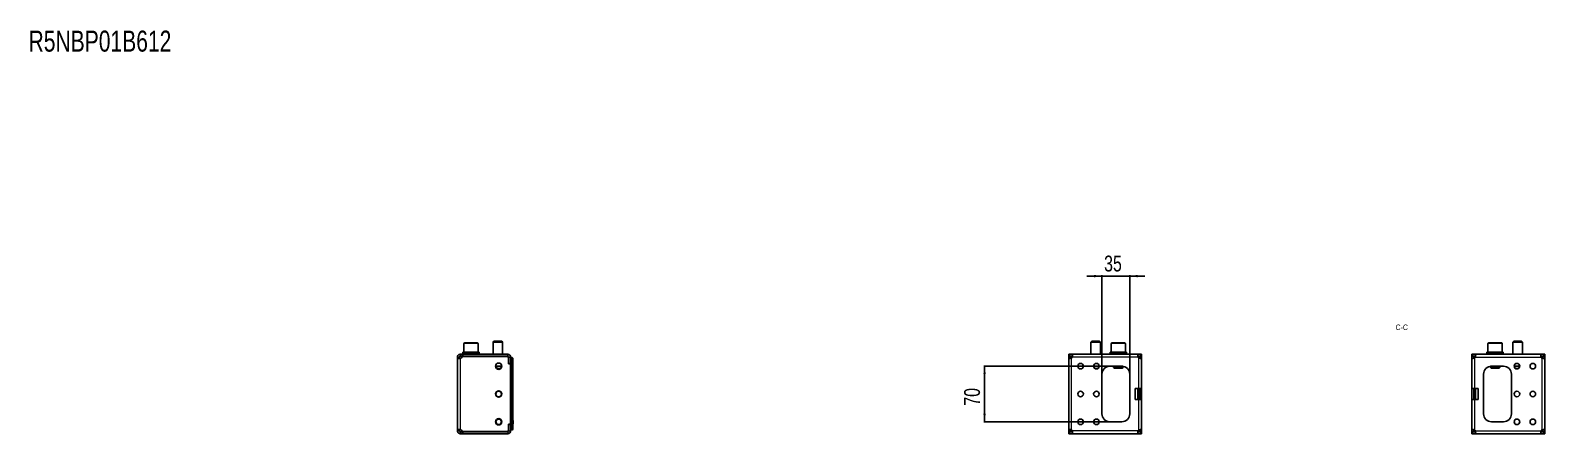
# Model space of a CAD drawing. Header units: millimetres. Extents: x 535 to 4400, y -1571 to 657.
# Drawn here: x 2491 to 4400, y 149 to 657 of the extents above; entities that cross this region are included whole.
import ezdxf

# ---------------------------------------------------------------- set-up
doc = ezdxf.new("R2010")
doc.units = ezdxf.units.MM
doc.layers.add('FORMAT', color=7, linetype='Continuous')
doc.styles.add('SLDTEXTSTYLE0', font='TXT', dxfattribs={"width": 0.75})
doc.dimstyles.new('SLDDIMSTYLE0', dxfattribs={"dimtxt": 20, "dimasz": 10, "dimexe": 0, "dimexo": 0.0625, "dimgap": 5, "dimtad": 2, "dimdec": 1, "dimrnd": 1e-09, "dimzin": 12, "dimdsep": 46, "dimtxsty": 'SLDTEXTSTYLE0', "dimsah": 1, "dimcen": 0.09, "dimadec": 0, "dimazin": 3, "dimtfac": 1, "dimtofl": 0, "dimtmove": 0, "dimatfit": 3, "dimfxl": 0, "dimfrac": 2, "dimtolj": 1, "dimtzin": 12, "dimarcsym": 0})
doc.dimstyles.new('SLDDIMSTYLE1', dxfattribs={"dimtxt": 20, "dimasz": 10, "dimexe": 0, "dimexo": 0.0625, "dimgap": 5, "dimtad": 2, "dimdec": 1, "dimrnd": 1e-09, "dimzin": 12, "dimdsep": 46, "dimtxsty": 'SLDTEXTSTYLE0', "dimsah": 1, "dimcen": 0.09, "dimadec": 0, "dimazin": 3, "dimtfac": 1, "dimtmove": 0, "dimatfit": 0, "dimfxl": 0, "dimfrac": 2, "dimtolj": 1, "dimtzin": 12, "dimarcsym": 0})

# ---------------------------------------------------------------- blocks, each defined once
blk = doc.blocks.new('_D_9')
at = {"layer": 'FORMAT'}
for p, q in [((3842.1, 347.1), (3822.9, 347.1)), ((3842.1, 223.6), (3842.1, 348.1)), ((3877.1, 347.1), (3842.1, 347.1)), ((3877.1, 223.6), (3877.1, 348.1)), ((3877.1, 347.1), (3896.3, 347.1))]:
    blk.add_line(p, q, dxfattribs=at)
for points in [[(3842.1, 347.1), (3832.1, 348.6), (3832.1, 345.5)], [(3877.1, 347.1), (3887.1, 345.5), (3887.1, 348.6)]]:
    blk.add_solid(points, dxfattribs=at)
at = {"layer": 'FORMAT', "insert": (3844.8, 372.9), "char_height": 20, "attachment_point": 1, "style": 'SLDTEXTSTYLE0'}
blk.add_mtext('35', dxfattribs=at)
blk = doc.blocks.new('_D_10')
at = {"layer": 'FORMAT'}
for p, q in [((3852.1, 233.6), (3693.1, 233.6)), ((3694.1, 163.6), (3694.1, 233.6)), ((3852.1, 163.6), (3693.1, 163.6))]:
    blk.add_line(p, q, dxfattribs=at)
for points in [[(3694.1, 233.6), (3692.6, 223.6), (3695.6, 223.6)], [(3694.1, 163.6), (3695.6, 173.6), (3692.6, 173.6)]]:
    blk.add_solid(points, dxfattribs=at)
at = {"layer": 'FORMAT', "insert": (3668.3, 183.8), "char_height": 20, "attachment_point": 1, "rotation": 90, "style": 'SLDTEXTSTYLE0'}
blk.add_mtext('70', dxfattribs=at)

msp = doc.modelspace()

# ---------------------------------------------------------------- linework, layer by layer
at = {"color": 7, "linetype": 'Continuous', "lineweight": 25}
for p, q in [((3033.22, 246.07), (3033.22, 248.57)), ((3035.63, 248.57), (3033.22, 248.57)), ((3035.63, 248.57), (3035.63, 246.07)), ((3035.63, 248.57), (3036.63, 248.57)), ((3036.47, 251.07), (3036.47, 250.07)), ((3036.47, 251.07), (3036.48, 251.07)), ((3036.47, 250.07), (3036.48, 250.07)), ((3036.48, 251.07), (3036.48, 250.82)), ((3037.28, 251.07), (3036.48, 251.07)), ((3036.48, 250.07), (3036.48, 250.32)), ((3037.28, 250.07), (3036.48, 250.07)), ((3093.22, 248.57), (3036.63, 248.57)), ((3037.28, 251.07), (3037.37, 251.07)), ((3037.28, 250.07), (3037.37, 250.07)), ((3037.37, 251.07), (3037.37, 250.82)), ((3039.51, 251.07), (3037.37, 251.07)), ((3037.37, 250.07), (3037.37, 250.32)), ((3039.51, 250.07), (3037.37, 250.07)), ((3037.72, 262.07), (3037.72, 251.07)), ((3038.72, 263.07), (3054.72, 263.07)), ((3039.51, 251.07), (3039.69, 251.07)), ((3039.51, 250.07), (3039.69, 250.07)), ((3039.69, 251.07), (3039.69, 250.82)), ((3042.85, 251.07), (3039.69, 251.07)), ((3039.69, 250.07), (3039.69, 250.32)), ((3042.85, 250.07), (3039.69, 250.07)), ((3040.72, 250.07), (3040.72, 248.57)), ((3042.85, 251.07), (3043.08, 251.07)), ((3042.85, 250.07), (3043.08, 250.07)), ((3043.08, 251.07), (3043.08, 250.82)), ((3046.78, 251.07), (3043.08, 251.07)), ((3043.08, 250.07), (3043.08, 250.32)), ((3046.78, 250.07), (3043.08, 250.07)), ((3046.78, 251.07), (3046.86, 251.07)), ((3046.78, 250.07), (3046.95, 250.07)), ((3046.95, 250.07), (3047.03, 250.07)), ((3046.99, 251.07), (3047.03, 251.07)), ((3047.03, 251.07), (3047.03, 250.82)), ((3050.7, 251.07), (3047.03, 251.07)), ((3047.03, 250.07), (3047.03, 250.32)), ((3050.7, 250.07), (3047.03, 250.07)), ((3050.7, 251.07), (3050.92, 251.07)), ((3050.7, 250.07), (3050.92, 250.07)), ((3050.92, 251.07), (3050.92, 250.82)), ((3054.01, 251.07), (3050.92, 251.07)), ((3050.92, 250.07), (3050.92, 250.32)), ((3054.01, 250.07), (3050.92, 250.07)), ((3052.72, 248.57), (3052.72, 250.07)), ((3054.01, 251.07), (3054.18, 251.07)), ((3054.01, 250.07), (3054.18, 250.07)), ((3054.18, 251.07), (3054.18, 250.82)), ((3056.21, 251.07), (3054.18, 251.07)), ((3054.18, 250.07), (3054.18, 250.32)), ((3056.21, 250.07), (3054.18, 250.07)), ((3055.72, 251.07), (3055.72, 262.07)), ((3056.21, 251.07), (3056.31, 251.07)), ((3056.21, 250.07), (3056.31, 250.07)), ((3056.31, 251.07), (3056.31, 250.82)), ((3056.97, 251.07), (3056.31, 251.07)), ((3056.31, 250.07), (3056.31, 250.32)), ((3056.97, 250.07), (3056.31, 250.07)), ((3056.97, 250.07), (3056.97, 251.07)), ((3075.8, 265.07), (3074.72, 264)), ((3074.72, 264), (3074.72, 248.57)), ((3086.72, 264), (3074.72, 264)), ((3085.65, 265.07), (3075.8, 265.07)), ((3086.72, 264), (3085.65, 265.07)), ((3086.72, 248.57), (3086.72, 264)), ((3800.11, 246.07), (3800.11, 248.57)), ((3800.11, 248.57), (3801.22, 248.57)), ((3804.94, 248.57), (3801.22, 248.57)), ((3887.28, 248.57), (3804.94, 248.57)), ((3804.94, 248.57), (3804.94, 246.36)), ((3829.18, 265.07), (3828.11, 264)), ((3828.11, 264), (3828.11, 248.57)), ((3840.11, 264), (3828.11, 264)), ((3839.03, 265.07), (3829.18, 265.07)), ((3840.11, 264), (3839.03, 265.07)), ((3840.11, 248.57), (3840.11, 264)), ((3852.36, 251.07), (3852.36, 250.07)), ((3852.36, 251.07), (3852.37, 251.07)), ((3852.36, 250.07), (3852.37, 250.07)), ((3852.37, 251.07), (3852.37, 250.82)), ((3853.19, 251.07), (3852.37, 251.07)), ((3852.37, 250.07), (3852.37, 250.32)), ((3853.19, 250.07), (3852.37, 250.07)), ((3853.19, 251.07), (3853.29, 251.07)), ((3853.19, 250.07), (3853.29, 250.07)), ((3853.29, 251.07), (3853.29, 250.82)), ((3855.46, 251.07), (3853.29, 251.07)), ((3853.29, 250.07), (3853.29, 250.32)), ((3855.46, 250.07), (3853.29, 250.07)), ((3853.61, 262.07), (3853.61, 251.07)), ((3854.61, 263.07), (3863, 263.07)), ((3855.46, 251.07), (3855.64, 251.07)), ((3855.46, 250.07), (3855.64, 250.07)), ((3855.64, 251.07), (3855.64, 250.82)), ((3858.82, 251.07), (3855.64, 251.07)), ((3855.64, 250.07), (3855.64, 250.32)), ((3858.82, 250.07), (3855.64, 250.07)), ((3856.61, 250.07), (3856.61, 248.57)), ((3858.82, 251.07), (3859.05, 251.07)), ((3858.82, 250.07), (3859.05, 250.07)), ((3859.05, 251.07), (3859.05, 250.82)), ((3862.75, 251.07), (3859.05, 251.07)), ((3859.05, 250.07), (3859.05, 250.32)), ((3862.75, 250.07), (3859.05, 250.07)), ((3862.75, 251.07), (3863.05, 251.07)), ((3862.75, 251.07), (3862.83, 251.07)), ((3862.75, 250.07), (3862.9, 250.07)), ((3862.9, 250.07), (3863, 250.07)), ((3862.95, 251.07), (3863, 251.07)), ((3863, 263.07), (3870.61, 263.07)), ((3863, 251.07), (3863, 250.82)), ((3866.66, 251.07), (3863, 251.07)), ((3863, 250.07), (3863, 250.32)), ((3866.66, 250.07), (3863, 250.07)), ((3866.66, 251.07), (3866.89, 251.07)), ((3866.66, 250.07), (3866.89, 250.07)), ((3866.89, 251.07), (3866.89, 250.82)), ((3869.95, 251.07), (3866.89, 251.07)), ((3866.89, 250.07), (3866.89, 250.32)), ((3869.95, 250.07), (3866.89, 250.07)), ((3868.61, 248.57), (3868.61, 250.07)), ((3869.95, 251.07), (3870.13, 251.07)), ((3869.95, 250.07), (3870.13, 250.07)), ((3870.13, 251.07), (3870.13, 250.82)), ((3872.13, 251.07), (3870.13, 251.07)), ((3870.13, 250.07), (3870.13, 250.32)), ((3872.13, 250.07), (3870.13, 250.07)), ((3871.61, 251.07), (3871.61, 262.07)), ((3872.13, 251.07), (3872.22, 251.07)), ((3872.13, 250.07), (3872.22, 250.07)), ((3872.22, 251.07), (3872.22, 250.82)), ((3872.86, 251.07), (3872.22, 251.07)), ((3872.22, 250.07), (3872.22, 250.32)), ((3872.86, 250.07), (3872.22, 250.07)), ((3872.86, 250.07), (3872.86, 251.07)), ((3887.28, 248.57), (3887.28, 246.07)), ((3891, 248.57), (3887.28, 248.57)), ((3891, 248.57), (3892.11, 248.57)), ((3892.11, 248.57), (3892.11, 246.07)), ((4308.11, 246.07), (4308.11, 248.57)), ((4308.11, 248.57), (4309.22, 248.57)), ((4312.94, 248.57), (4309.22, 248.57)), ((4395.28, 248.57), (4312.94, 248.57)), ((4312.94, 248.57), (4312.94, 246.36)), ((4327.36, 251.07), (4327.36, 250.07)), ((4327.36, 251.07), (4327.37, 251.07)), ((4327.36, 250.07), (4327.37, 250.07)), ((4327.37, 251.07), (4327.37, 250.82)), ((4328.2, 251.07), (4327.37, 251.07)), ((4327.37, 250.07), (4327.37, 250.32)), ((4328.2, 250.07), (4327.37, 250.07)), ((4328.2, 251.07), (4328.3, 251.07)), ((4328.2, 250.07), (4328.3, 250.07)), ((4328.3, 251.07), (4328.3, 250.82)), ((4330.46, 251.07), (4328.3, 251.07)), ((4328.3, 250.07), (4328.3, 250.32)), ((4330.46, 250.07), (4328.3, 250.07)), ((4328.61, 262.07), (4328.61, 251.07)), ((4329.61, 263.07), (4337.95, 263.07)), ((4330.46, 251.07), (4330.65, 251.07)), ((4330.46, 250.07), (4330.65, 250.07)), ((4330.65, 251.07), (4330.65, 250.82)), ((4333.82, 251.07), (4330.65, 251.07)), ((4330.65, 250.07), (4330.65, 250.32)), ((4333.82, 250.07), (4330.65, 250.07)), ((4331.61, 250.07), (4331.61, 248.57)), ((4333.82, 251.07), (4334.05, 251.07)), ((4333.82, 250.07), (4334.05, 250.07)), ((4334.05, 251.07), (4334.05, 250.82)), ((4337.75, 251.07), (4334.05, 251.07)), ((4334.05, 250.07), (4334.05, 250.32)), ((4337.75, 250.07), (4334.05, 250.07)), ((4337.75, 251.07), (4337.99, 251.07)), ((4337.75, 251.07), (4337.83, 251.07)), ((4337.75, 250.07), (4337.91, 250.07)), ((4337.91, 250.07), (4338, 250.07)), ((4337.95, 263.07), (4345.61, 263.07)), ((4337.96, 251.07), (4338, 251.07)), ((4338, 251.07), (4338, 250.82)), ((4341.66, 251.07), (4338, 251.07)), ((4338, 250.07), (4338, 250.32)), ((4341.66, 250.07), (4338, 250.07)), ((4341.66, 251.07), (4341.89, 251.07)), ((4341.66, 250.07), (4341.89, 250.07)), ((4341.89, 251.07), (4341.89, 250.82)), ((4344.96, 251.07), (4341.89, 251.07)), ((4341.89, 250.07), (4341.89, 250.32)), ((4344.96, 250.07), (4341.89, 250.07)), ((4343.61, 248.57), (4343.61, 250.07)), ((4344.96, 251.07), (4345.13, 251.07)), ((4344.96, 250.07), (4345.13, 250.07)), ((4345.13, 251.07), (4345.13, 250.82)), ((4347.13, 251.07), (4345.13, 251.07)), ((4345.13, 250.07), (4345.13, 250.32)), ((4347.13, 250.07), (4345.13, 250.07)), ((4346.61, 251.07), (4346.61, 262.07)), ((4347.13, 251.07), (4347.22, 251.07)), ((4347.13, 250.07), (4347.22, 250.07)), ((4347.22, 251.07), (4347.22, 250.82)), ((4347.86, 251.07), (4347.22, 251.07)), ((4347.22, 250.07), (4347.22, 250.32)), ((4347.86, 250.07), (4347.22, 250.07)), ((4347.86, 250.07), (4347.86, 251.07)), ((4361.18, 265.07), (4360.11, 264)), ((4360.11, 264), (4360.11, 248.57)), ((4372.11, 264), (4360.11, 264)), ((4371.03, 265.07), (4361.18, 265.07)), ((4372.11, 264), (4371.03, 265.07)), ((4372.11, 248.57), (4372.11, 264)), ((4395.28, 246.07), (4395.28, 248.57)), ((4399, 248.57), (4395.28, 248.57)), ((4399, 248.57), (4400.11, 248.57)), ((4400.11, 248.57), (4400.11, 246.07)), ((3032.22, 245.07), (3029.72, 245.07)), ((3029.72, 245.07), (3029.72, 243.85)), ((3032.22, 243.85), (3029.72, 243.85)), ((3029.72, 243.85), (3029.72, 153.3)), ((3032.22, 245.07), (3032.22, 243.85)), ((3035.63, 246.07), (3033.22, 246.07)), ((3036.63, 246.07), (3035.63, 246.07)), ((3036.63, 246.07), (3093.22, 246.07)), ((3036.65, 245.97), (3091.62, 245.97)), ((3070.47, 246.07), (3070.47, 245.97)), ((3070.77, 246.07), (3070.77, 245.97)), ((3072.45, 246.07), (3072.45, 245.97)), ((3075.4, 246.07), (3075.4, 245.97)), ((3085.69, 233.07), (3077.76, 233.07)), ((3079.16, 246.07), (3079.16, 245.97)), ((3083.15, 246.07), (3083.15, 245.97)), ((3086.78, 246.07), (3086.78, 245.97)), ((3089.48, 246.07), (3089.48, 245.97)), ((3090.85, 246.07), (3090.85, 245.97)), ((3090.97, 245.97), (3090.97, 246.07)), ((3094.12, 236.47), (3094.12, 243.47)), ((3094.12, 238.05), (3094.22, 237.84)), ((3096.72, 236.47), (3094.12, 236.47)), ((3094.22, 245.07), (3094.22, 237.12)), ((3096.72, 237.12), (3094.22, 237.12)), ((3096.72, 245.07), (3096.72, 237.12)), ((3096.72, 244.82), (3096.92, 244.82)), ((3096.72, 155.1), (3096.72, 242.55)), ((3096.72, 236.47), (3096.72, 160.67)), ((3096.92, 244.82), (3098.61, 244.37)), ((3096.92, 155.72), (3096.92, 241.93)), ((3099.72, 241.47), (3099.72, 242.92)), ((3099.72, 241.47), (3099.72, 167.03)), ((3801.22, 246.07), (3800.11, 246.07)), ((3800.11, 246.07), (3800.11, 245.97)), ((3800.11, 245.97), (3802.61, 245.97)), ((3800.11, 245.36), (3800.11, 245.97)), ((3800.11, 245.36), (3800.11, 243.3)), ((3800.11, 153.85), (3800.11, 243.3)), ((3800.11, 243.3), (3801.2, 243.3)), ((3804.94, 246.07), (3801.22, 246.07)), ((3802.61, 245.97), (3802.61, 245.36)), ((3802.61, 245.36), (3802.61, 243.54)), ((3838.57, 233.07), (3831.64, 233.07)), ((3867.11, 233.57), (3852.11, 233.57)), ((3853.78, 233.48), (3853.76, 233.48)), ((3853.78, 233.47), (3853.78, 233.48)), ((3853.88, 233.47), (3853.78, 233.47)), ((3853.88, 233.57), (3853.88, 233.47)), ((3857.13, 233.47), (3853.88, 233.47)), ((3856.61, 233.47), (3856.61, 232.15)), ((3856.61, 232.15), (3857.68, 231.07)), ((3856.61, 232.15), (3862.9, 232.15)), ((3857.13, 233.47), (3859.03, 233.47)), ((3857.68, 231.07), (3862.85, 231.07)), ((3859.59, 233.47), (3859.03, 233.47)), ((3865.63, 233.47), (3859.59, 233.47)), ((3862.85, 231.07), (3867.53, 231.07)), ((3862.9, 232.15), (3868.61, 232.15)), ((3866.18, 233.47), (3865.63, 233.47)), ((3866.18, 233.47), (3868.08, 233.47)), ((3867.53, 231.07), (3868.61, 232.15)), ((3868.52, 233.47), (3868.08, 233.47)), ((3868.61, 232.15), (3868.61, 233.46)), ((3891, 246.07), (3887.28, 246.07)), ((3889.61, 245.97), (3892.11, 245.97)), ((3889.61, 245.36), (3889.61, 245.97)), ((3889.61, 243.53), (3889.61, 245.36)), ((3892.11, 246.07), (3891, 246.07)), ((3892.11, 245.97), (3892.11, 246.07)), ((3892.11, 245.97), (3892.11, 245.36)), ((3892.11, 243.3), (3892.11, 245.36)), ((3892.11, 205.57), (3892.11, 243.3)), ((4309.22, 246.07), (4308.11, 246.07)), ((4308.11, 246.07), (4308.11, 245.97)), ((4308.11, 245.97), (4310.61, 245.97)), ((4308.11, 245.36), (4308.11, 245.97)), ((4308.11, 245.36), (4308.11, 243.3)), ((4308.11, 243.3), (4309.2, 243.3)), ((4308.11, 243.3), (4308.11, 205.57)), ((4312.94, 246.07), (4309.22, 246.07)), ((4310.61, 245.97), (4310.61, 245.36)), ((4310.61, 245.36), (4310.61, 243.54)), ((4331.61, 233.46), (4331.61, 232.15)), ((4331.61, 232.15), (4332.68, 231.07)), ((4331.61, 232.15), (4337.86, 232.15)), ((4332.13, 233.47), (4331.7, 233.47)), ((4332.13, 233.47), (4334.03, 233.47)), ((4332.68, 231.07), (4337.82, 231.07)), ((4348.11, 233.57), (4333.11, 233.57)), ((4334.59, 233.47), (4334.03, 233.47)), ((4340.63, 233.47), (4334.59, 233.47)), ((4337.82, 231.07), (4342.53, 231.07)), ((4337.86, 232.15), (4343.61, 232.15)), ((4341.18, 233.47), (4340.63, 233.47)), ((4341.18, 233.47), (4343.08, 233.47)), ((4342.53, 231.07), (4343.61, 232.15)), ((4346.34, 233.47), (4343.08, 233.47)), ((4343.61, 232.15), (4343.61, 233.47)), ((4346.34, 233.47), (4346.34, 233.57)), ((4346.44, 233.47), (4346.34, 233.47)), ((4346.46, 233.48), (4346.44, 233.48)), ((4346.44, 233.47), (4346.44, 233.48)), ((4368.57, 233.07), (4361.64, 233.07)), ((4399, 246.07), (4395.28, 246.07)), ((4397.61, 245.97), (4400.11, 245.97)), ((4397.61, 245.36), (4397.61, 245.97)), ((4397.61, 243.53), (4397.61, 245.36)), ((4400.11, 246.07), (4399, 246.07)), ((4400.11, 245.97), (4400.11, 246.07)), ((4400.11, 245.97), (4400.11, 245.36)), ((4400.11, 243.3), (4400.11, 245.36)), ((4400.11, 243.3), (4400.11, 153.85)), ((3842.11, 223.57), (3842.11, 173.57)), ((3877.11, 173.57), (3877.11, 223.57)), ((4323.11, 223.57), (4323.11, 173.57)), ((4358.11, 173.57), (4358.11, 223.57)), ((3884.11, 205.57), (3888.61, 205.57)), ((3884.11, 205.57), (3884.11, 191.57)), ((3884.11, 191.57), (3888.61, 191.57)), ((3892.11, 205.57), (3888.61, 205.57)), ((3888.61, 191.57), (3892.11, 191.57)), ((3889.61, 191.57), (3889.61, 205.57)), ((3892.11, 191.57), (3892.11, 205.57)), ((3892.11, 153.85), (3892.11, 191.57)), ((4311.61, 205.57), (4308.11, 205.57)), ((4308.11, 205.57), (4308.11, 191.57)), ((4308.11, 191.57), (4311.61, 191.57)), ((4308.11, 191.57), (4308.11, 153.85)), ((4310.61, 205.57), (4310.61, 191.57)), ((4316.11, 205.57), (4311.61, 205.57)), ((4316.11, 191.57), (4311.61, 191.57)), ((4316.11, 191.57), (4316.11, 205.57)), ((3029.72, 153.3), (3032.22, 153.3)), ((3029.72, 153.3), (3029.72, 152.07)), ((3032.22, 153.3), (3032.22, 152.07)), ((3094.12, 160.67), (3096.72, 160.67)), ((3094.12, 153.67), (3094.12, 160.67)), ((3094.12, 159.6), (3094.22, 159.81)), ((3096.72, 160.02), (3094.22, 160.02)), ((3094.22, 160.02), (3094.22, 152.07)), ((3096.72, 160.02), (3096.72, 152.07)), ((3096.92, 152.82), (3096.72, 152.82)), ((3098.61, 153.28), (3096.92, 152.82)), ((3099.72, 167.03), (3099.72, 158.82)), ((3099.92, 165.08), (3099.72, 165.08)), ((3099.92, 165.04), (3099.72, 165.04)), ((3099.92, 165.03), (3099.72, 165.03)), ((3099.92, 160.82), (3099.72, 160.82)), ((3099.92, 160.77), (3099.72, 160.77)), ((3099.72, 158.82), (3099.72, 156.17)), ((3099.72, 154.73), (3099.72, 156.17)), ((3099.92, 164.59), (3099.92, 161.26)), ((3800.11, 153.85), (3800.11, 151.79)), ((3802.61, 153.62), (3802.61, 151.79)), ((3852.11, 163.57), (3867.11, 163.57)), ((3889.61, 151.79), (3889.61, 153.6)), ((3892.11, 153.85), (3891.01, 153.85)), ((3892.11, 151.79), (3892.11, 153.85)), ((4308.11, 153.85), (4308.11, 151.79)), ((4310.61, 153.62), (4310.61, 151.79)), ((4333.11, 163.57), (4348.11, 163.57)), ((4397.61, 151.79), (4397.61, 153.6)), ((4400.11, 153.85), (4399.01, 153.85)), ((4400.11, 151.79), (4400.11, 153.85)), ((3029.72, 152.07), (3032.22, 152.07)), ((3033.22, 148.57), (3033.22, 151.07)), ((3033.22, 151.07), (3035.63, 151.07)), ((3033.22, 148.57), (3035.63, 148.57)), ((3035.63, 151.07), (3035.63, 148.57)), ((3035.63, 151.07), (3036.63, 151.07)), ((3036.63, 148.57), (3035.63, 148.57)), ((3093.22, 151.07), (3036.63, 151.07)), ((3036.63, 148.57), (3093.22, 148.57)), ((3091.62, 151.17), (3036.65, 151.17)), ((3800.11, 151.17), (3800.11, 151.79)), ((3802.61, 151.17), (3800.11, 151.17)), ((3800.11, 151.17), (3800.11, 151.07)), ((3800.11, 148.57), (3800.11, 151.07)), ((3800.11, 151.07), (3801.22, 151.07)), ((3801.22, 148.57), (3800.11, 148.57)), ((3801.22, 151.07), (3804.94, 151.07)), ((3801.22, 148.57), (3804.94, 148.57)), ((3802.61, 151.79), (3802.61, 151.17)), ((3804.94, 151.07), (3804.94, 148.57)), ((3804.94, 148.57), (3887.28, 148.57)), ((3887.28, 151.07), (3891, 151.07)), ((3887.28, 148.57), (3887.28, 150.79)), ((3887.28, 148.57), (3891, 148.57)), ((3889.61, 151.17), (3889.61, 151.79)), ((3892.11, 151.17), (3889.61, 151.17)), ((3891, 151.07), (3892.11, 151.07)), ((3892.11, 148.57), (3891, 148.57)), ((3892.11, 151.79), (3892.11, 151.17)), ((3892.11, 151.07), (3892.11, 151.17)), ((3892.11, 151.07), (3892.11, 148.57)), ((4308.11, 151.17), (4308.11, 151.79)), ((4310.61, 151.17), (4308.11, 151.17)), ((4308.11, 151.17), (4308.11, 151.07)), ((4308.11, 148.57), (4308.11, 151.07)), ((4308.11, 151.07), (4309.22, 151.07)), ((4309.22, 148.57), (4308.11, 148.57)), ((4309.22, 151.07), (4312.94, 151.07)), ((4309.22, 148.57), (4312.94, 148.57)), ((4310.61, 151.79), (4310.61, 151.17)), ((4312.94, 148.57), (4312.94, 151.07)), ((4312.94, 148.57), (4395.28, 148.57)), ((4395.28, 151.07), (4399, 151.07)), ((4395.28, 148.57), (4395.28, 150.79)), ((4395.28, 148.57), (4399, 148.57)), ((4397.61, 151.17), (4397.61, 151.79)), ((4400.11, 151.17), (4397.61, 151.17)), ((4399, 151.07), (4400.11, 151.07)), ((4400.11, 148.57), (4399, 148.57)), ((4400.11, 151.79), (4400.11, 151.17)), ((4400.11, 151.07), (4400.11, 151.17)), ((4400.11, 151.07), (4400.11, 148.57))]:
    msp.add_line(p, q, dxfattribs=at)
at = {"color": 8, "linetype": 'Continuous', "lineweight": 18}
for p, q in [((3036.63, 248.57), (3036.63, 246.07)), ((3055.72, 262.07), (3037.72, 262.07)), ((3093.22, 246.07), (3093.22, 248.57)), ((3801.22, 248.57), (3801.22, 246.07)), ((3863.05, 262.07), (3853.61, 262.07)), ((3871.61, 262.07), (3863.05, 262.07)), ((3891, 246.07), (3891, 248.57)), ((4309.22, 248.57), (4309.22, 246.07)), ((4337.99, 262.07), (4328.61, 262.07)), ((4346.61, 262.07), (4337.99, 262.07)), ((4399, 246.07), (4399, 248.57)), ((3033.22, 243.3), (3033.22, 153.85)), ((3077.76, 234.07), (3085.69, 234.07)), ((3094.22, 245.07), (3096.72, 245.07)), ((3096.53, 236.47), (3096.53, 237.12)), ((3098.61, 241.47), (3096.92, 241.93)), ((3098.61, 156.17), (3098.61, 241.47)), ((3099.72, 241.47), (3098.61, 241.47)), ((3802.61, 245.36), (3800.11, 245.36)), ((3802.61, 245.07), (3804.69, 245.07)), ((3803.61, 153.3), (3803.61, 243.85)), ((3887.52, 245.07), (3804.69, 245.07)), ((3831.64, 234.07), (3838.57, 234.07)), ((3859.03, 233.57), (3859.03, 233.47)), ((3859.59, 233.57), (3859.59, 233.47)), ((3865.63, 233.57), (3865.63, 233.47)), ((3866.18, 233.57), (3866.18, 233.47)), ((3887.52, 245.07), (3889.61, 245.07)), ((3888.61, 205.57), (3888.61, 243.85)), ((3892.11, 245.36), (3889.61, 245.36)), ((4310.61, 245.36), (4308.11, 245.36)), ((4310.61, 245.07), (4312.69, 245.07)), ((4311.61, 243.85), (4311.61, 205.57)), ((4312.69, 245.07), (4395.52, 245.07)), ((4334.03, 233.57), (4334.03, 233.47)), ((4334.59, 233.57), (4334.59, 233.47)), ((4340.63, 233.57), (4340.63, 233.47)), ((4341.18, 233.57), (4341.18, 233.47)), ((4361.64, 234.07), (4368.57, 234.07)), ((4395.52, 245.07), (4397.61, 245.07)), ((4396.61, 243.85), (4396.61, 153.3)), ((4400.11, 245.36), (4397.61, 245.36)), ((3887.41, 191.57), (3887.41, 205.57)), ((3887.61, 205.57), (3887.61, 191.57)), ((3887.72, 191.57), (3887.72, 205.57)), ((3887.92, 205.57), (3887.92, 191.57)), ((3888.61, 153.3), (3888.61, 191.57)), ((3888.8, 191.57), (3888.8, 205.57)), ((3889, 205.57), (3889, 191.57)), ((3889.1, 191.57), (3889.1, 205.57)), ((3889.3, 205.57), (3889.3, 191.57)), ((4310.91, 191.57), (4310.91, 205.57)), ((4311.11, 205.57), (4311.11, 191.57)), ((4311.22, 191.57), (4311.22, 205.57)), ((4311.42, 205.57), (4311.42, 191.57)), ((4311.61, 191.57), (4311.61, 153.3)), ((4312.3, 191.57), (4312.3, 205.57)), ((4312.5, 205.57), (4312.5, 191.57)), ((4312.6, 191.57), (4312.6, 205.57)), ((4312.8, 205.57), (4312.8, 191.57)), ((3096.53, 160.02), (3096.53, 160.67)), ((3096.92, 155.72), (3098.61, 156.17)), ((3098.61, 156.17), (3099.72, 156.17)), ((3099.92, 164.59), (3099.72, 164.59)), ((3099.92, 161.26), (3099.72, 161.26)), ((3036.63, 151.07), (3036.63, 148.57)), ((3093.22, 151.07), (3093.22, 148.57)), ((3094.22, 152.07), (3096.72, 152.07)), ((3800.11, 151.79), (3802.61, 151.79)), ((3801.22, 151.07), (3801.22, 148.57)), ((3804.69, 152.07), (3802.61, 152.07)), ((3887.52, 152.07), (3804.69, 152.07)), ((3889.61, 152.07), (3887.52, 152.07)), ((3889.61, 151.79), (3892.11, 151.79)), ((3891, 148.57), (3891, 151.07)), ((4308.11, 151.79), (4310.61, 151.79)), ((4309.22, 151.07), (4309.22, 148.57)), ((4312.69, 152.07), (4310.61, 152.07)), ((4312.69, 152.07), (4395.52, 152.07)), ((4397.61, 152.07), (4395.52, 152.07)), ((4397.61, 151.79), (4400.11, 151.79)), ((4399, 148.57), (4399, 151.07))]:
    msp.add_line(p, q, dxfattribs=at)
at = {"color": 7, "linetype": 'Continuous', "lineweight": 25}
for centre, radius in [((3081.72, 233.57), 4), ((3815.11, 233.57), 3.5), ((3835.11, 233.57), 3.5), ((4365.11, 233.57), 3.5), ((4385.11, 233.57), 3.5), ((3081.72, 198.57), 4), ((3081.72, 198.57), 3.5), ((3815.11, 198.57), 3.5), ((3835.11, 198.57), 3.5), ((4365.11, 198.57), 3.5), ((4385.11, 198.57), 3.5), ((3081.72, 163.57), 4), ((3081.72, 163.57), 3.5), ((3815.11, 163.57), 3.5), ((3835.11, 163.57), 3.5), ((4365.11, 163.57), 3.5), ((4385.11, 163.57), 3.5)]:
    msp.add_circle(centre, radius, dxfattribs=at)
for centre, radius, start, end in [((3038.72, 262.07), 1, 90, 180), ((3054.72, 262.07), 1, 0, 90), ((3093.22, 245.07), 3.5, 0, 90), ((3854.61, 262.07), 1, 90, 180), ((3870.61, 262.07), 1, 0, 90), ((4329.61, 262.07), 1, 90, 180), ((4345.61, 262.07), 1, 0, 90), ((3032.5, 246.72), 3.5, 281.89481, 337.11462), ((3036.65, 244.97), 1, 90, 157.11462), ((3039.37, 245.72), 0.35, 45.58469, 90), ((3054.07, 245.72), 0.35, 90, 134.41531), ((3081.72, 233.57), 3.5, 188.21321, 351.78679), ((3091.62, 243.47), 2.5, 360, 90), ((3093.22, 245.07), 1, 0, 90), ((3098.22, 242.92), 1.5, 0, 75), ((3801.61, 246.72), 3.5, 304.8499, 331.87293), ((3852.11, 223.57), 10, 90, 180), ((3867.11, 223.57), 10, 0, 90), ((3890.61, 246.72), 3.5, 208.12707, 235.1501), ((4309.61, 246.72), 3.5, 304.8499, 331.87293), ((4333.11, 223.57), 10, 90, 180), ((4348.11, 223.57), 10, 0, 90), ((4398.61, 246.72), 3.5, 208.12707, 235.1501), ((3852.11, 173.57), 10, 180, 270), ((3867.11, 173.57), 10, 270, 0), ((4333.11, 173.57), 10, 180, 270), ((4348.11, 173.57), 10, 270, 0), ((3032.5, 150.42), 3.5, 22.88538, 78.10519), ((3091.62, 153.67), 2.5, 270, 0), ((3098.22, 154.73), 1.5, 285, 0), ((3801.61, 150.42), 3.5, 28.12707, 55.1501), ((3890.61, 150.42), 3.5, 124.8499, 151.87293), ((4309.61, 150.42), 3.5, 28.12707, 55.1501), ((4398.61, 150.42), 3.5, 124.8499, 151.87293), ((3036.65, 152.17), 1, 202.88538, 270), ((3039.37, 151.42), 0.35, 270, 314.41531), ((3054.07, 151.42), 0.35, 225.58469, 270), ((3093.22, 152.07), 1, 270, 360), ((3093.22, 152.07), 3.5, 270, 360)]:
    msp.add_arc(centre, radius, start, end, dxfattribs=at)
for centre, major_axis, start_param, end_param in [((3085.33, 244.82), (11.57, -3.1), 0.0670375, 0.2530722), ((3085.33, 152.82), (11.57, 3.1), 6.0301131, 6.2161478)]:
    msp.add_ellipse(centre, major_axis=major_axis, ratio=0.2505628, start_param=start_param, end_param=end_param, dxfattribs=at)
at = {"color": 8, "linetype": 'Continuous', "lineweight": 18}
for centre, major_axis, start_param, end_param in [((3098.22, 241.37), (0.38, 3), 4.762686, 6.2664448), ((3098.22, 156.28), (-0.38, 3), 3.1583332, 4.662092)]:
    msp.add_ellipse(centre, major_axis=major_axis, ratio=0.1230384, start_param=start_param, end_param=end_param, dxfattribs=at)
at = {"color": 7, "linetype": 'Continuous', "lineweight": 25}
for points, knots in [([(3033.22, 248.57), (3032.93, 248.55), (3032.38, 248.51), (3031.48, 248.16), (3030.59, 247.49), (3029.87, 246.38), (3029.77, 245.52), (3029.72, 245.07)], [0, 0, 0, 0, 0.16069, 0.3013121, 0.5219513, 0.7535732, 1, 1, 1, 1]), ([(3036.48, 250.82), (3036.48, 250.87), (3036.48, 250.93), (3036.48, 251.01), (3036.48, 251.05), (3036.47, 251.07)], [0, 0, 0, 0, 0.4999808, 0.7499881, 1, 1, 1, 1]), ([(3036.47, 250.07), (3036.48, 250.1), (3036.48, 250.14), (3036.48, 250.22), (3036.48, 250.28), (3036.48, 250.32)], [0, 0, 0, 0, 0.25014008, 0.50028016, 1, 1, 1, 1]), ([(3037.37, 250.82), (3037.36, 250.87), (3037.33, 250.93), (3037.3, 251.01), (3037.28, 251.05), (3037.28, 251.07)], [0, 0, 0, 0, 0.49998083, 0.7499881, 1, 1, 1, 1]), ([(3037.28, 250.07), (3037.28, 250.1), (3037.3, 250.14), (3037.33, 250.22), (3037.36, 250.28), (3037.37, 250.32)], [0, 0, 0, 0, 0.2501401, 0.5002802, 1, 1, 1, 1]), ([(3039.69, 250.82), (3039.66, 250.87), (3039.62, 250.93), (3039.56, 251.01), (3039.53, 251.05), (3039.51, 251.07)], [0, 0, 0, 0, 0.49998083, 0.7499881, 1, 1, 1, 1]), ([(3039.51, 250.07), (3039.53, 250.1), (3039.56, 250.14), (3039.62, 250.22), (3039.66, 250.28), (3039.69, 250.32)], [0, 0, 0, 0, 0.2501401, 0.5002802, 1, 1, 1, 1]), ([(3043.08, 250.82), (3043.04, 250.87), (3042.99, 250.93), (3042.91, 251.01), (3042.87, 251.05), (3042.85, 251.07)], [0, 0, 0, 0, 0.4999808, 0.7499881, 1, 1, 1, 1]), ([(3042.85, 250.07), (3042.87, 250.1), (3042.91, 250.14), (3042.99, 250.22), (3043.04, 250.28), (3043.08, 250.32)], [0, 0, 0, 0, 0.2501401, 0.5002802, 1, 1, 1, 1]), ([(3047.03, 250.82), (3046.98, 250.87), (3046.92, 250.93), (3046.84, 251.01), (3046.8, 251.05), (3046.78, 251.07)], [0, 0, 0, 0, 0.4999808, 0.7499881, 1, 1, 1, 1]), ([(3046.78, 250.07), (3046.8, 250.1), (3046.84, 250.14), (3046.92, 250.22), (3046.98, 250.28), (3047.03, 250.32)], [0, 0, 0, 0, 0.2501401, 0.5002802, 1, 1, 1, 1]), ([(3047.03, 250.82), (3047.01, 250.9), (3046.99, 251.03), (3046.96, 251.06), (3046.95, 251.07)], [0, 0, 0, 0, 0.5617942, 1, 1, 1, 1]), ([(3047.03, 250.32), (3047.01, 250.25), (3046.99, 250.12), (3046.96, 250.09), (3046.95, 250.07)], [0, 0, 0, 0, 0.5617942, 1, 1, 1, 1]), ([(3050.92, 250.82), (3050.89, 250.87), (3050.83, 250.93), (3050.75, 251.01), (3050.71, 251.05), (3050.7, 251.07)], [0, 0, 0, 0, 0.4999808, 0.7499881, 1, 1, 1, 1]), ([(3050.7, 250.07), (3050.71, 250.1), (3050.75, 250.14), (3050.83, 250.22), (3050.89, 250.28), (3050.92, 250.32)], [0, 0, 0, 0, 0.2501401, 0.5002802, 1, 1, 1, 1]), ([(3054.18, 250.82), (3054.15, 250.87), (3054.11, 250.93), (3054.05, 251.01), (3054.02, 251.05), (3054.01, 251.07)], [0, 0, 0, 0, 0.4999808, 0.7499881, 1, 1, 1, 1]), ([(3054.01, 250.07), (3054.02, 250.1), (3054.05, 250.14), (3054.11, 250.22), (3054.15, 250.28), (3054.18, 250.32)], [0, 0, 0, 0, 0.2501401, 0.5002802, 1, 1, 1, 1]), ([(3056.31, 250.82), (3056.29, 250.87), (3056.27, 250.93), (3056.24, 251.01), (3056.22, 251.05), (3056.21, 251.07)], [0, 0, 0, 0, 0.4999808, 0.7499881, 1, 1, 1, 1]), ([(3056.21, 250.07), (3056.22, 250.1), (3056.24, 250.14), (3056.27, 250.22), (3056.29, 250.28), (3056.31, 250.32)], [0, 0, 0, 0, 0.2501401, 0.5002802, 1, 1, 1, 1]), ([(3804.69, 245.07), (3804.75, 245.33), (3804.85, 245.83), (3804.99, 246.65), (3805.1, 247.36), (3805.11, 247.92), (3805.09, 248.28), (3805.04, 248.53), (3804.97, 248.56), (3804.94, 248.57)], [0, 0, 0, 0, 0.1440667, 0.2712756, 0.4749075, 0.5979974, 0.7263376, 0.8602454, 1, 1, 1, 1]), ([(3852.37, 250.82), (3852.36, 250.87), (3852.36, 250.93), (3852.36, 251.01), (3852.36, 251.05), (3852.36, 251.07)], [0, 0, 0, 0, 0.4999808, 0.7499881, 1, 1, 1, 1]), ([(3852.36, 250.07), (3852.36, 250.1), (3852.36, 250.14), (3852.36, 250.22), (3852.36, 250.28), (3852.37, 250.32)], [0, 0, 0, 0, 0.2501401, 0.5002802, 1, 1, 1, 1]), ([(3853.29, 250.82), (3853.28, 250.87), (3853.25, 250.93), (3853.22, 251.01), (3853.2, 251.05), (3853.19, 251.07)], [0, 0, 0, 0, 0.4999808, 0.7499881, 1, 1, 1, 1]), ([(3853.19, 250.07), (3853.2, 250.1), (3853.22, 250.14), (3853.25, 250.22), (3853.28, 250.28), (3853.29, 250.32)], [0, 0, 0, 0, 0.2501401, 0.5002802, 1, 1, 1, 1]), ([(3855.64, 250.82), (3855.61, 250.87), (3855.57, 250.93), (3855.51, 251.01), (3855.48, 251.05), (3855.46, 251.07)], [0, 0, 0, 0, 0.4999808, 0.7499881, 1, 1, 1, 1]), ([(3855.46, 250.07), (3855.48, 250.1), (3855.51, 250.14), (3855.57, 250.22), (3855.61, 250.28), (3855.64, 250.32)], [0, 0, 0, 0, 0.2501401, 0.5002802, 1, 1, 1, 1]), ([(3859.05, 250.82), (3859.01, 250.87), (3858.95, 250.93), (3858.87, 251.01), (3858.84, 251.05), (3858.82, 251.07)], [0, 0, 0, 0, 0.4999808, 0.7499881, 1, 1, 1, 1]), ([(3858.82, 250.07), (3858.84, 250.1), (3858.87, 250.14), (3858.95, 250.22), (3859.01, 250.28), (3859.05, 250.32)], [0, 0, 0, 0, 0.2501401, 0.5002802, 1, 1, 1, 1]), ([(3863, 250.82), (3862.96, 250.87), (3862.89, 250.93), (3862.81, 251.01), (3862.77, 251.05), (3862.75, 251.07)], [0, 0, 0, 0, 0.49998083, 0.7499881, 1, 1, 1, 1]), ([(3862.75, 250.07), (3862.77, 250.1), (3862.81, 250.14), (3862.89, 250.22), (3862.96, 250.28), (3863, 250.32)], [0, 0, 0, 0, 0.2501401, 0.5002802, 1, 1, 1, 1]), ([(3863, 250.82), (3862.98, 250.9), (3862.95, 251.03), (3862.92, 251.06), (3862.9, 251.07)], [0, 0, 0, 0, 0.5617942, 1, 1, 1, 1]), ([(3863, 250.32), (3862.98, 250.25), (3862.95, 250.12), (3862.92, 250.09), (3862.9, 250.07)], [0, 0, 0, 0, 0.5617942, 1, 1, 1, 1]), ([(3866.89, 250.82), (3866.85, 250.87), (3866.79, 250.93), (3866.72, 251.01), (3866.68, 251.05), (3866.66, 251.07)], [0, 0, 0, 0, 0.4999808, 0.7499881, 1, 1, 1, 1]), ([(3866.66, 250.07), (3866.68, 250.1), (3866.72, 250.14), (3866.79, 250.22), (3866.85, 250.28), (3866.89, 250.32)], [0, 0, 0, 0, 0.2501401, 0.5002802, 1, 1, 1, 1]), ([(3870.13, 250.82), (3870.1, 250.87), (3870.06, 250.93), (3870, 251.01), (3869.97, 251.05), (3869.95, 251.07)], [0, 0, 0, 0, 0.4999808, 0.7499881, 1, 1, 1, 1]), ([(3869.95, 250.07), (3869.97, 250.1), (3870, 250.14), (3870.06, 250.22), (3870.1, 250.28), (3870.13, 250.32)], [0, 0, 0, 0, 0.25014008, 0.50028016, 1, 1, 1, 1]), ([(3872.22, 250.82), (3872.21, 250.87), (3872.18, 250.93), (3872.15, 251.01), (3872.14, 251.05), (3872.13, 251.07)], [0, 0, 0, 0, 0.4999808, 0.7499881, 1, 1, 1, 1]), ([(3872.13, 250.07), (3872.14, 250.1), (3872.15, 250.14), (3872.18, 250.22), (3872.21, 250.28), (3872.22, 250.32)], [0, 0, 0, 0, 0.2501401, 0.5002802, 1, 1, 1, 1]), ([(3887.28, 248.57), (3887.25, 248.55), (3887.19, 248.51), (3887.12, 248.16), (3887.1, 247.49), (3887.24, 246.38), (3887.42, 245.52), (3887.52, 245.07)], [0, 0, 0, 0, 0.16069004, 0.30131212, 0.52195134, 0.75357319, 1, 1, 1, 1]), ([(4312.69, 245.07), (4312.75, 245.33), (4312.85, 245.83), (4312.99, 246.65), (4313.1, 247.36), (4313.11, 247.92), (4313.09, 248.28), (4313.04, 248.53), (4312.97, 248.56), (4312.94, 248.57)], [0, 0, 0, 0, 0.1440667, 0.2712756, 0.4749075, 0.5979974, 0.7263376, 0.8602454, 1, 1, 1, 1]), ([(4327.37, 250.82), (4327.36, 250.87), (4327.36, 250.93), (4327.36, 251.01), (4327.36, 251.05), (4327.36, 251.07)], [0, 0, 0, 0, 0.4999808, 0.7499881, 1, 1, 1, 1]), ([(4327.36, 250.07), (4327.36, 250.1), (4327.36, 250.14), (4327.36, 250.22), (4327.36, 250.28), (4327.37, 250.32)], [0, 0, 0, 0, 0.2501401, 0.5002802, 1, 1, 1, 1]), ([(4328.3, 250.82), (4328.28, 250.87), (4328.25, 250.93), (4328.22, 251.01), (4328.2, 251.05), (4328.2, 251.07)], [0, 0, 0, 0, 0.4999808, 0.7499881, 1, 1, 1, 1]), ([(4328.2, 250.07), (4328.2, 250.1), (4328.22, 250.14), (4328.25, 250.22), (4328.28, 250.28), (4328.3, 250.32)], [0, 0, 0, 0, 0.2501401, 0.5002802, 1, 1, 1, 1]), ([(4330.65, 250.82), (4330.61, 250.87), (4330.57, 250.93), (4330.51, 251.01), (4330.48, 251.05), (4330.46, 251.07)], [0, 0, 0, 0, 0.4999808, 0.7499881, 1, 1, 1, 1]), ([(4330.46, 250.07), (4330.48, 250.1), (4330.51, 250.14), (4330.57, 250.22), (4330.61, 250.28), (4330.65, 250.32)], [0, 0, 0, 0, 0.2501401, 0.5002802, 1, 1, 1, 1]), ([(4334.05, 250.82), (4334.01, 250.87), (4333.96, 250.93), (4333.88, 251.01), (4333.84, 251.05), (4333.82, 251.07)], [0, 0, 0, 0, 0.4999808, 0.7499881, 1, 1, 1, 1]), ([(4333.82, 250.07), (4333.84, 250.1), (4333.88, 250.14), (4333.96, 250.22), (4334.01, 250.28), (4334.05, 250.32)], [0, 0, 0, 0, 0.2501401, 0.5002802, 1, 1, 1, 1]), ([(4338, 250.82), (4337.96, 250.87), (4337.9, 250.93), (4337.82, 251.01), (4337.77, 251.05), (4337.75, 251.07)], [0, 0, 0, 0, 0.4999808, 0.7499881, 1, 1, 1, 1]), ([(4337.75, 250.07), (4337.77, 250.1), (4337.82, 250.14), (4337.9, 250.22), (4337.96, 250.28), (4338, 250.32)], [0, 0, 0, 0, 0.2501401, 0.5002802, 1, 1, 1, 1]), ([(4338, 250.82), (4337.99, 250.9), (4337.95, 251.03), (4337.92, 251.06), (4337.91, 251.07)], [0, 0, 0, 0, 0.5617942, 1, 1, 1, 1]), ([(4338, 250.32), (4337.99, 250.25), (4337.95, 250.12), (4337.92, 250.09), (4337.91, 250.07)], [0, 0, 0, 0, 0.5617942, 1, 1, 1, 1]), ([(4341.89, 250.82), (4341.86, 250.87), (4341.8, 250.93), (4341.72, 251.01), (4341.68, 251.05), (4341.66, 251.07)], [0, 0, 0, 0, 0.49998083, 0.7499881, 1, 1, 1, 1]), ([(4341.66, 250.07), (4341.68, 250.1), (4341.72, 250.14), (4341.8, 250.22), (4341.86, 250.28), (4341.89, 250.32)], [0, 0, 0, 0, 0.2501401, 0.5002802, 1, 1, 1, 1]), ([(4345.13, 250.82), (4345.1, 250.87), (4345.06, 250.93), (4345, 251.01), (4344.97, 251.05), (4344.96, 251.07)], [0, 0, 0, 0, 0.49998083, 0.7499881, 1, 1, 1, 1]), ([(4344.96, 250.07), (4344.97, 250.1), (4345, 250.14), (4345.06, 250.22), (4345.1, 250.28), (4345.13, 250.32)], [0, 0, 0, 0, 0.2501401, 0.5002802, 1, 1, 1, 1]), ([(4347.22, 250.82), (4347.21, 250.87), (4347.19, 250.93), (4347.16, 251.01), (4347.14, 251.05), (4347.13, 251.07)], [0, 0, 0, 0, 0.49998083, 0.7499881, 1, 1, 1, 1]), ([(4347.13, 250.07), (4347.14, 250.1), (4347.16, 250.14), (4347.19, 250.22), (4347.21, 250.28), (4347.22, 250.32)], [0, 0, 0, 0, 0.25014008, 0.50028016, 1, 1, 1, 1]), ([(4395.28, 248.57), (4395.25, 248.55), (4395.19, 248.51), (4395.12, 248.16), (4395.1, 247.49), (4395.24, 246.38), (4395.42, 245.52), (4395.52, 245.07)], [0, 0, 0, 0, 0.16069, 0.3013121, 0.5219513, 0.7535732, 1, 1, 1, 1]), ([(3029.72, 243.85), (3029.78, 243.73), (3029.86, 243.51), (3030.43, 243.32), (3031.03, 243.25), (3031.67, 243.23), (3032.41, 243.24), (3032.95, 243.28), (3033.22, 243.3)], [0, 0, 0, 0, 0.2541487, 0.4482127, 0.5749082, 0.7088724, 0.8504677, 1, 1, 1, 1]), ([(3033.22, 246.07), (3033.14, 246.07), (3032.99, 246.06), (3032.78, 245.98), (3032.61, 245.87), (3032.48, 245.75), (3032.37, 245.61), (3032.25, 245.38), (3032.24, 245.2), (3032.22, 245.07)], [0, 0, 0, 0, 0.1567865, 0.2908092, 0.4035006, 0.4972984, 0.6071328, 0.7261813, 1, 1, 1, 1]), ([(3032.22, 243.85), (3032.24, 243.73), (3032.26, 243.53), (3032.41, 243.32), (3032.54, 243.27), (3032.59, 243.26)], [0, 0, 0, 0, 0.4882324, 0.8197059, 1, 1, 1, 1]), ([(3070.73, 245.97), (3070.73, 245.99), (3070.72, 246.02), (3070.72, 246.05), (3070.71, 246.07)], [0, 0, 0, 0, 0.374848, 1, 1, 1, 1]), ([(3072.37, 245.97), (3072.36, 245.99), (3072.34, 246.02), (3072.32, 246.05), (3072.31, 246.07)], [0, 0, 0, 0, 0.374848, 1, 1, 1, 1]), ([(3075.27, 245.97), (3075.26, 245.99), (3075.23, 246.02), (3075.21, 246.05), (3075.19, 246.07)], [0, 0, 0, 0, 0.374848, 1, 1, 1, 1]), ([(3079.01, 245.97), (3079, 245.99), (3078.97, 246.02), (3078.93, 246.05), (3078.91, 246.07)], [0, 0, 0, 0, 0.37484796, 1, 1, 1, 1]), ([(3083.01, 245.97), (3083, 245.99), (3082.96, 246.02), (3082.93, 246.05), (3082.91, 246.07)], [0, 0, 0, 0, 0.374848, 1, 1, 1, 1]), ([(3086.66, 245.97), (3086.65, 245.99), (3086.62, 246.02), (3086.59, 246.05), (3086.58, 246.07)], [0, 0, 0, 0, 0.374848, 1, 1, 1, 1]), ([(3089.41, 245.97), (3089.4, 245.99), (3089.38, 246.02), (3089.36, 246.05), (3089.35, 246.07)], [0, 0, 0, 0, 0.374848, 1, 1, 1, 1]), ([(3090.83, 245.97), (3090.83, 245.99), (3090.82, 246.02), (3090.82, 246.05), (3090.81, 246.07)], [0, 0, 0, 0, 0.374848, 1, 1, 1, 1]), ([(3800.11, 243.3), (3800.13, 243.28), (3800.18, 243.26), (3800.58, 243.24), (3801.29, 243.28), (3802.39, 243.5), (3803.19, 243.73), (3803.61, 243.85)], [0, 0, 0, 0, 0.1708405, 0.3192172, 0.5481031, 0.7678223, 1, 1, 1, 1]), ([(3853.76, 233.48), (3853.72, 233.48), (3853.63, 233.48), (3853.5, 233.52), (3853.42, 233.56), (3853.4, 233.57)], [0, 0, 0, 0, 0.4181065, 0.8377329, 1, 1, 1, 1]), ([(3857.13, 233.47), (3857.07, 233.48), (3856.95, 233.48), (3856.89, 233.55), (3856.86, 233.57)], [0, 0, 0, 0, 0.594904, 1, 1, 1, 1]), ([(3888.61, 243.85), (3889.06, 243.73), (3889.87, 243.51), (3890.78, 243.32), (3891.37, 243.25), (3891.77, 243.23), (3892.05, 243.24), (3892.09, 243.28), (3892.11, 243.3)], [0, 0, 0, 0, 0.2541487, 0.4482127, 0.5749082, 0.7088724, 0.8504677, 1, 1, 1, 1]), ([(4308.11, 243.3), (4308.13, 243.28), (4308.18, 243.26), (4308.58, 243.24), (4309.29, 243.28), (4310.39, 243.5), (4311.19, 243.73), (4311.61, 243.85)], [0, 0, 0, 0, 0.1708405, 0.3192172, 0.5481031, 0.7678223, 1, 1, 1, 1]), ([(4343.36, 233.57), (4343.34, 233.55), (4343.29, 233.49), (4343.18, 233.48), (4343.1, 233.47), (4343.08, 233.47)], [0, 0, 0, 0, 0.3199575, 0.8240598, 1, 1, 1, 1]), ([(4346.82, 233.57), (4346.77, 233.55), (4346.68, 233.5), (4346.55, 233.48), (4346.48, 233.48), (4346.46, 233.48)], [0, 0, 0, 0, 0.34226, 0.7273166, 1, 1, 1, 1]), ([(4396.61, 243.85), (4397.06, 243.73), (4397.87, 243.51), (4398.78, 243.32), (4399.37, 243.25), (4399.77, 243.23), (4400.05, 243.24), (4400.09, 243.28), (4400.11, 243.3)], [0, 0, 0, 0, 0.2541487, 0.4482127, 0.5749082, 0.7088724, 0.8504677, 1, 1, 1, 1]), ([(3033.22, 153.85), (3032.91, 153.86), (3032.32, 153.89), (3031.37, 153.91), (3030.51, 153.87), (3029.85, 153.65), (3029.77, 153.42), (3029.72, 153.3)], [0, 0, 0, 0, 0.1708405, 0.3192172, 0.5481031, 0.7678223, 1, 1, 1, 1]), ([(3032.74, 153.9), (3032.68, 153.9), (3032.58, 153.89), (3032.45, 153.84), (3032.35, 153.75), (3032.25, 153.58), (3032.23, 153.42), (3032.22, 153.3)], [0, 0, 0, 0, 0.1587621, 0.29361, 0.4448203, 0.6115585, 1, 1, 1, 1]), ([(3099.92, 165.03), (3099.92, 165.02), (3099.92, 165), (3099.92, 164.88), (3099.92, 164.74), (3099.92, 164.64), (3099.92, 164.59)], [0, 0, 0, 0, 0.28130319, 0.55562903, 0.77387827, 1, 1, 1, 1]), ([(3099.92, 161.26), (3099.92, 161.2), (3099.92, 161.07), (3099.92, 160.93), (3099.92, 160.84), (3099.92, 160.83), (3099.92, 160.82)], [0, 0, 0, 0, 0.285197, 0.5604282, 0.7770436, 1, 1, 1, 1]), ([(3803.61, 153.3), (3803.15, 153.42), (3802.35, 153.64), (3801.44, 153.83), (3800.85, 153.9), (3800.45, 153.92), (3800.16, 153.91), (3800.13, 153.87), (3800.11, 153.85)], [0, 0, 0, 0, 0.2541487, 0.4482127, 0.5749082, 0.7088724, 0.8504677, 1, 1, 1, 1]), ([(3892.11, 153.85), (3892.08, 153.86), (3892.04, 153.89), (3891.64, 153.91), (3890.92, 153.87), (3889.83, 153.65), (3889.02, 153.42), (3888.61, 153.3)], [0, 0, 0, 0, 0.1708405, 0.3192172, 0.5481031, 0.7678223, 1, 1, 1, 1]), ([(4311.61, 153.3), (4311.15, 153.42), (4310.35, 153.64), (4309.44, 153.83), (4308.85, 153.9), (4308.45, 153.92), (4308.16, 153.91), (4308.13, 153.87), (4308.11, 153.85)], [0, 0, 0, 0, 0.2541487, 0.4482127, 0.5749082, 0.7088724, 0.8504677, 1, 1, 1, 1]), ([(4400.11, 153.85), (4400.08, 153.86), (4400.04, 153.89), (4399.64, 153.91), (4398.92, 153.87), (4397.83, 153.65), (4397.02, 153.42), (4396.61, 153.3)], [0, 0, 0, 0, 0.1708405, 0.3192172, 0.5481031, 0.7678223, 1, 1, 1, 1]), ([(3029.72, 152.07), (3029.74, 151.81), (3029.77, 151.32), (3030.06, 150.5), (3030.52, 149.79), (3031.15, 149.23), (3031.76, 148.87), (3032.47, 148.62), (3032.97, 148.59), (3033.22, 148.57)], [0, 0, 0, 0, 0.1440667, 0.2712756, 0.4749075, 0.5979974, 0.7263376, 0.8602454, 1, 1, 1, 1]), ([(3032.22, 152.07), (3032.24, 151.94), (3032.26, 151.75), (3032.39, 151.52), (3032.49, 151.39), (3032.63, 151.26), (3032.81, 151.16), (3033.01, 151.09), (3033.15, 151.08), (3033.22, 151.07)], [0, 0, 0, 0, 0.2941026, 0.4063735, 0.4970139, 0.6118531, 0.7316911, 0.860101, 1, 1, 1, 1]), ([(3804.94, 148.57), (3804.97, 148.6), (3805.03, 148.64), (3805.1, 148.99), (3805.12, 149.66), (3804.98, 150.77), (3804.79, 151.63), (3804.69, 152.07)], [0, 0, 0, 0, 0.16069, 0.3013121, 0.5219513, 0.7535732, 1, 1, 1, 1]), ([(3887.52, 152.07), (3887.47, 151.81), (3887.37, 151.32), (3887.22, 150.5), (3887.12, 149.79), (3887.1, 149.23), (3887.12, 148.87), (3887.18, 148.62), (3887.24, 148.59), (3887.28, 148.57)], [0, 0, 0, 0, 0.1440667, 0.2712756, 0.4749075, 0.5979974, 0.7263376, 0.8602454, 1, 1, 1, 1]), ([(4312.94, 148.57), (4312.97, 148.6), (4313.03, 148.64), (4313.1, 148.99), (4313.12, 149.66), (4312.98, 150.77), (4312.79, 151.63), (4312.69, 152.07)], [0, 0, 0, 0, 0.16069004, 0.30131212, 0.52195134, 0.75357319, 1, 1, 1, 1]), ([(4395.52, 152.07), (4395.47, 151.81), (4395.37, 151.32), (4395.22, 150.5), (4395.12, 149.79), (4395.1, 149.23), (4395.12, 148.87), (4395.18, 148.62), (4395.24, 148.59), (4395.28, 148.57)], [0, 0, 0, 0, 0.1440667, 0.2712756, 0.4749075, 0.5979974, 0.7263376, 0.8602454, 1, 1, 1, 1])]:
    msp.add_open_spline(points, degree=3, knots=knots, dxfattribs=at)

# ---------------------------------------------------------------- texts
at = {"layer": 'FORMAT', "style": 'SLDTEXTSTYLE0'}
for s, insert, char_height, attachment_point in [('R5NBP01B612', (2489.17, 656.27), 26.4583, 1), ('C-C', (4219.9, 286.08), 7, 2)]:
    msp.add_mtext(s, dxfattribs=dict(at, insert=insert, char_height=char_height, attachment_point=attachment_point))

# ---------------------------------------------------------------- dimensions: what is measured, and where the dimension line sits
at = {"layer": 'FORMAT'}
dim = msp.add_linear_dim(base=(3842.11, 347.07), p1=(3877.11, 223.57), p2=(3842.11, 223.57), dimstyle='SLDDIMSTYLE1', dxfattribs=at)
dim.commit()
dim.dimension.update_dxf_attribs({"geometry": '_D_9', "text_midpoint": (3859.61, 347.07), "dimtype": 160})
dim = msp.add_linear_dim(base=(3694.1, 233.57), p1=(3852.11, 163.57), p2=(3852.11, 233.57), angle=90, dimstyle='SLDDIMSTYLE0', dxfattribs=at)
dim.commit()
dim.dimension.update_dxf_attribs({"geometry": '_D_10', "text_midpoint": (3694.1, 198.57), "dimtype": 160})

doc.saveas('drawing.dxf')
